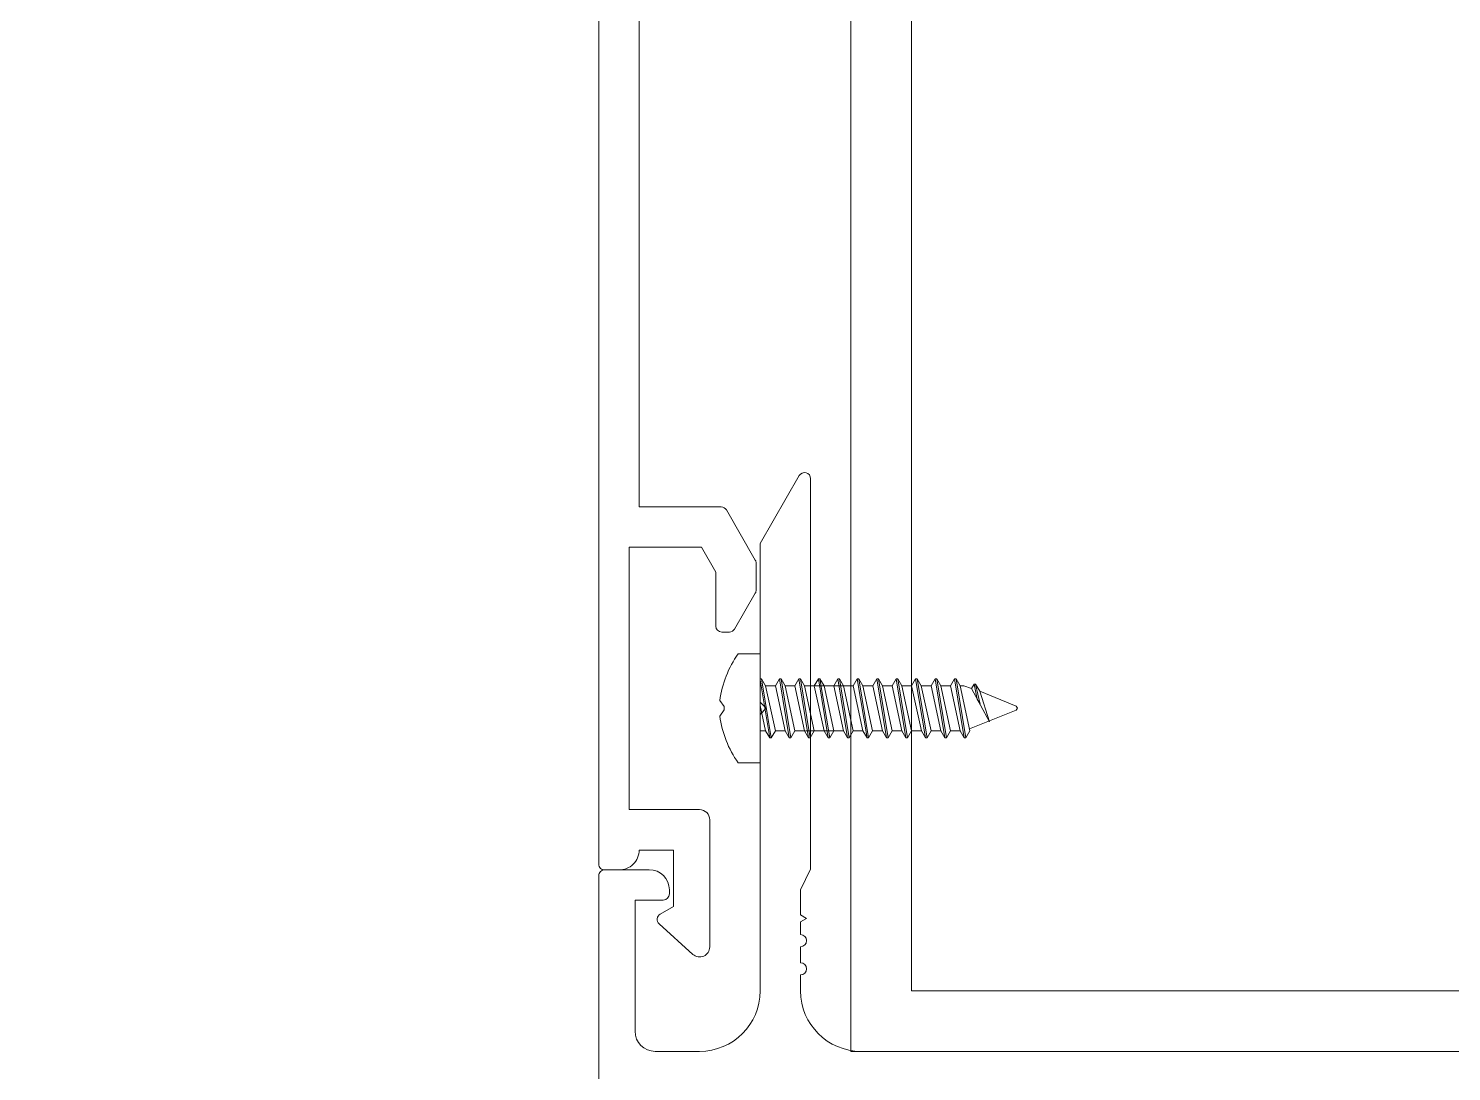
# Model space of a CAD drawing. Extents: x -2749 to 23780, y -1311 to 8245.
# Drawn here: x 9728.09 to 9735.14, y 328.49 to 333.66 of the extents above; entities that cross this region are included whole.
import ezdxf

# ---------------------------------------------------------------- set-up
doc = ezdxf.new("R2010")
doc.units = 0
doc.header["$MEASUREMENT"] = 0
doc.linetypes.add('DOT2', pattern=[0.125, 0, -0.125])
doc.linetypes.add('HIDDEN', pattern=[0.375, 0.25, -0.125])
for name, color, linetype, lineweight in [('06D', 9, 'Continuous', 9), ('10', 9, 'Continuous', 9), ('20', 9, 'DOT2', 9), ('40', 9, 'Continuous', 9)]:
    doc.layers.add(name, color=color, linetype=linetype, lineweight=lineweight)

# ---------------------------------------------------------------- blocks, each defined once
blk = doc.blocks.new('*U508')
at = {"layer": '10'}
for p, q in [((-2.559022459443269, -14.43459761733265), (-2.450000039438066, -14.43459761733265)), ((-2.450000039438066, -14.97579761732413), (-2.450000039438066, -14.43459761733265)), ((-2.443013996195134, -14.55865602082667), (-2.450000579336858, -14.55865602082667)), ((-2.402781799655542, -14.85173914253391), (-2.450000068692645, -14.56477674680445)), ((-2.443013996195134, -14.55865602082667), (-2.394788408237957, -14.85173914253391)), ((-2.423016321478883, -14.59329333794994), (-2.443013996195134, -14.55865602082667)), ((-2.374554710708537, -14.59329333794994), (-2.423016321478883, -14.59329333794994)), ((-2.374790855639332, -14.81710182541064), (-2.423016321478883, -14.59329333794994)), ((-2.35455691387466, -14.55865602082667), (-2.374554710708537, -14.59329333794994)), ((-2.374554588591138, -14.59329333794994), (-2.32632912275136, -14.81710182541064)), ((-2.346563705633172, -14.55865602082667), (-2.35455691387466, -14.55865602082667)), ((-2.306331509093581, -14.85173914253391), (-2.35455691387466, -14.55865602082667)), ((-2.326566030917376, -14.59329333794994), (-2.346563705633172, -14.55865602082667)), ((-2.346563705633172, -14.55865602082667), (-2.298338117675996, -14.85173914253391)), ((-2.27810438961734, -14.59329333794994), (-2.326566030917376, -14.59329333794994)), ((-2.278340565077371, -14.81710182541064), (-2.326566030917376, -14.59329333794994)), ((-2.258106592783462, -14.55865602082667), (-2.27810438961734, -14.59329333794994)), ((-2.278104267499941, -14.59329333794994), (-2.229878801660163, -14.81710182541064)), ((-2.25011338454243, -14.55865602082667), (-2.258106592783462, -14.55865602082667)), ((-2.209881188002384, -14.85173914253391), (-2.258106592783462, -14.55865602082667)), ((-2.230115709826179, -14.59329333794994), (-2.25011338454243, -14.55865602082667)), ((-2.25011338454243, -14.55865602082667), (-2.201887796585253, -14.85173914253391)), ((-2.181890243986629, -14.81710182541064), (-2.230115709826179, -14.59329333794994)), ((-2.181654068526597, -14.59329333794994), (-2.230115709826634, -14.59329333794994)), ((-2.16165627169272, -14.55865602082667), (-2.181654068526597, -14.59329333794994)), ((-2.181653946409198, -14.59329333794994), (-2.133428480569421, -14.81710182541064)), ((-2.177215067642748, -14.59329333794994), (-1.988752876814544, -14.59329333795085)), ((-2.15366306345146, -14.55865602082667), (-2.16165627169272, -14.55865602082667)), ((-2.113430866911642, -14.85173914253391), (-2.16165627169272, -14.55865602082667)), ((-2.133665388735437, -14.59329333794994), (-2.15366306345146, -14.55865602082667)), ((-2.15366306345146, -14.55865602082667), (-2.105437475494511, -14.85173914253391)), ((-2.085439922895659, -14.81710182541064), (-2.133665388735437, -14.59329333794994)), ((-2.085203747435855, -14.59329333794994), (-2.133665388735892, -14.59329333794994)), ((-2.06520595060175, -14.55865602082667), (-2.085203747435855, -14.59329333794994)), ((-2.085203625318229, -14.59329333794994), (-2.036978159478678, -14.81710182541064)), ((-2.057212742360718, -14.55865602082667), (-2.06520595060175, -14.55865602082667)), ((-2.016980545820899, -14.85173914253391), (-2.06520595060175, -14.55865602082667)), ((-2.037215067644694, -14.59329333794994), (-2.057212742360718, -14.55865602082667)), ((-2.057212742360718, -14.55865602082667), (-2.008987154403541, -14.85173914253391)), ((-1.988989601804917, -14.81710182541064), (-2.037215067644694, -14.59329333794994)), ((-1.968755202098293, -14.55865602082667), (-1.988752876814544, -14.59329333795085)), ((-1.988752876814544, -14.59329333795085), (-1.940527288857367, -14.81710182541064)), ((-1.968755202098293, -14.55865602082667), (-1.960761810680708, -14.55865602082667)), ((-1.920529675200043, -14.85173914253391), (-1.968755202098293, -14.55865602082667)), ((-1.940764197022929, -14.59329333794994), (-1.960761810680708, -14.55865602082667)), ((-1.960761810680708, -14.55865602082667), (-1.912536405899857, -14.85173914253391)), ((-1.892302555723347, -14.59329333794994), (-1.940764197022929, -14.59329333794994)), ((-1.892538731183378, -14.81710182541064), (-1.940764197022929, -14.59329333794994)), ((-1.872304819948169, -14.55865602082667), (-1.892302555723347, -14.59329333794994)), ((-1.892302433605493, -14.59329333794994), (-1.84407702882487, -14.81710182541064)), ((-1.824079354108391, -14.85173914253391), (-1.872304819948169, -14.55865602082667)), ((-1.86431155064821, -14.55865602082667), (-1.872304819948169, -14.55865602082667)), ((-1.86431155064821, -14.55865602082667), (-1.816085962690806, -14.85173914253391)), ((-1.844313875931732, -14.59329333794994), (-1.86431155064821, -14.55865602082667)), ((-1.796088410091726, -14.81710182541064), (-1.844313875931732, -14.59329333794994)), ((-1.795852234631468, -14.59329333794994), (-1.844313875931732, -14.59329333794994)), ((-1.775854559915671, -14.55865602082667), (-1.795852234631922, -14.59329333795085)), ((-1.795852234631922, -14.59329333795085), (-1.747626646674746, -14.81710182541064)), ((-1.775854559915671, -14.55865602082667), (-1.767861168498086, -14.55865602082667)), ((-1.727629033017194, -14.85173914253391), (-1.775854559915671, -14.55865602082667)), ((-1.747863554840535, -14.59329333794994), (-1.767861168498086, -14.55865602082667)), ((-1.767861168498086, -14.55865602082667), (-1.719635763717008, -14.85173914253391)), ((-1.747863554840535, -14.59329333794994), (-1.699401364011293, -14.59329333795085)), ((-1.699638089000984, -14.81710182541064), (-1.747863554840535, -14.59329333794994)), ((-1.679403689295043, -14.55865602082667), (-1.699401364011293, -14.59329333795085)), ((-1.699401364011293, -14.59329333795085), (-1.651175776054344, -14.81710182541064)), ((-1.631178162396565, -14.85173914253391), (-1.679403689295043, -14.55865602082667)), ((-1.679403689295043, -14.55865602082667), (-1.671410297877912, -14.55865602082667)), ((-1.671410297877912, -14.55865602082667), (-1.623184893096606, -14.85173914253391)), ((-1.651412684220133, -14.59329333794994), (-1.671410297877912, -14.55865602082667)), ((-1.603187218380355, -14.81710182541064), (-1.651412684220133, -14.59329333794994)), ((-1.602950798685071, -14.59329333794994), (-1.651412684220133, -14.59329333794994)), ((-1.582953062909894, -14.55865602082667), (-1.602950798685071, -14.59329333794994)), ((-1.602950676567218, -14.59329333794994), (-1.55472514966874, -14.81710182541064)), ((-1.534727474952717, -14.85173914253391), (-1.582953062909894, -14.55865602082667)), ((-1.582953062909894, -14.55865602082667), (-1.574959793609707, -14.55865602082667)), ((-1.574959793609707, -14.55865602082667), (-1.526734327770384, -14.85173914253391)), ((-1.554962118893456, -14.59329333794994), (-1.574959793609707, -14.55865602082667)), ((-1.506736653053906, -14.81710182541064), (-1.554962118893456, -14.59329333794994)), ((-1.506500233358622, -14.59329333794994), (-1.554962118893456, -14.59329333794994)), ((-1.486501886995085, -14.55865602082667), (-1.506500233358622, -14.59329333794994)), ((-1.438276543273389, -14.85173914253391), (-1.486501886995085, -14.55865602082667)), ((-1.478509228283257, -14.55865602082667), (-1.486501886995085, -14.55865602082667)), ((-1.478509228283257, -14.55865602082667), (-1.430283640326308, -14.85173914253391)), ((-1.458511126155428, -14.59329333794994), (-1.478509228283257, -14.55865602082667)), ((-1.410286026668529, -14.81710182541064), (-1.458511126155428, -14.59329333794994)), ((-1.440941210608855, -14.59329333794994), (-1.458511126155428, -14.59329333794994)), ((-1.401988928751791, -14.60691403101009), (-1.440941210608855, -14.59329333794994)), ((-1.390051443786489, -14.58623811508096), (-1.401988928751791, -14.60691403101009)), ((-1.374102700587229, -14.65934382302657), (-1.390051443786489, -14.58623811508096)), ((-1.382058357662856, -14.58623811508096), (-1.390051443786489, -14.58623811508096)), ((-1.362060682946378, -14.62087329514634), (-1.382058357662856, -14.58623811508096)), ((-1.382058357662856, -14.58623811508096), (-1.360550637625294, -14.68482409001535)), ((-1.401988928751791, -14.60691403101009), (-1.313834850753949, -14.77265785351938)), ((-1.360550637625294, -14.68482409001535), (-1.374102700587229, -14.65934382302657)), ((-1.313834850753949, -14.77265785351938), (-1.362060682946378, -14.62087329514634)), ((-1.182124656957114, -14.69513753286992), (-1.362060682946378, -14.62087329514634)), ((-2.450000042443036, -14.69077421556358), (-2.422779413313094, -14.81710182541064)), ((-1.412433770155814, -14.80713330374965), (-1.182124656957114, -14.71525763049158)), ((-1.174984928701007, -14.70519758168029), (-1.182124656957114, -14.69513753286992)), ((-1.182124656957114, -14.71525763049158), (-1.174984928701007, -14.70519758168029)), ((-1.410286026668529, -14.81710182541064), (-1.412433770155814, -14.80713330374965)), ((-2.422779230136768, -14.81710182541064), (-2.450000016124988, -14.81710183108134)), ((-2.422779413313094, -14.81710182541064), (-2.402781799655542, -14.85173914253391)), ((-2.422779230136768, -14.81710182541064), (-2.402781799655542, -14.85173914253391)), ((-2.402781799655542, -14.85173914253391), (-2.394788408237957, -14.85173914253391)), ((-2.394788408237957, -14.85173914253391), (-2.374790855639332, -14.81710182541064)), ((-2.326329231826832, -14.81710131920408), (-2.374790563385488, -14.81710131920408)), ((-2.32632912275136, -14.81710182541064), (-2.306331509093581, -14.85173914253391)), ((-2.326328939574807, -14.81710182541064), (-2.306331509093581, -14.85173914253391)), ((-2.306331509093581, -14.85173914253391), (-2.298338117675996, -14.85173914253391)), ((-2.298338117675996, -14.85173914253391), (-2.278340565077371, -14.81710182541064)), ((-2.278340565077371, -14.81710182541064), (-2.22987861848361, -14.81710182541064)), ((-2.229878801660163, -14.81710182541064), (-2.209881188002384, -14.85173914253391)), ((-2.22987861848361, -14.81710182541064), (-2.209881188002384, -14.85173914253391)), ((-2.036978159477996, -14.81710182541064), (-2.225439922894167, -14.81710182541064)), ((-2.209881188002384, -14.85173914253391), (-2.201887796585253, -14.85173914253391)), ((-2.201887796585253, -14.85173914253391), (-2.181890243986629, -14.81710182541064)), ((-2.181890243986629, -14.81710182541064), (-2.133428297392867, -14.81710182541064)), ((-2.181890243986629, -14.81710182541064), (-2.133428297392867, -14.81710182541064)), ((-2.133428480569421, -14.81710182541064), (-2.113430866911642, -14.85173914253391)), ((-2.133428297392867, -14.81710182541064), (-2.113430866911642, -14.85173914253391)), ((-2.113430866911642, -14.85173914253391), (-2.105437475494511, -14.85173914253391)), ((-2.105437475494511, -14.85173914253391), (-2.085439922895659, -14.81710182541064)), ((-2.085439922895659, -14.81710182541064), (-2.036977976302125, -14.81710182541064)), ((-2.085439922895659, -14.81710182541064), (-2.036977976302125, -14.81710182541064)), ((-2.036978159478678, -14.81710182541064), (-2.016980545820899, -14.85173914253391)), ((-2.036977976302125, -14.81710182541064), (-2.016980545820899, -14.85173914253391)), ((-2.016980545820899, -14.85173914253391), (-2.008987154403541, -14.85173914253391)), ((-2.008987154403541, -14.85173914253391), (-1.988989601804917, -14.81710182541064)), ((-1.98898960180378, -14.81710182541064), (-1.940527410974766, -14.81710182541064)), ((-1.988989601804917, -14.81710182541064), (-1.940527655211155, -14.81710182541064)), ((-1.940527410974766, -14.81710182541064), (-1.920529675200043, -14.85173914253391)), ((-1.940527288857367, -14.81710182541064), (-1.920529675200043, -14.85173914253391)), ((-1.920529675200043, -14.85173914253391), (-1.912536405899857, -14.85173914253391)), ((-1.912536405899857, -14.85173914253391), (-1.892538731183378, -14.81710182541064)), ((-1.892538731183378, -14.81710182541064), (-1.844076784589617, -14.81710182541064)), ((-1.84407702882487, -14.81710182541064), (-1.824079354108391, -14.85173914253391)), ((-1.844076784589617, -14.81710182541064), (-1.824079354108391, -14.85173914253391)), ((-1.824079354108391, -14.85173914253391), (-1.816085962690806, -14.85173914253391)), ((-1.816085962690806, -14.85173914253391), (-1.796088410091726, -14.81710182541064)), ((-1.747626646674746, -14.81710182541064), (-1.796088410091726, -14.81710182541064)), ((-1.747626768792144, -14.81710182541064), (-1.727629033017194, -14.85173914253391)), ((-1.747626646674746, -14.81710182541064), (-1.727629033017194, -14.85173914253391)), ((-1.727629033017194, -14.85173914253391), (-1.719635763717008, -14.85173914253391)), ((-1.719635763717008, -14.85173914253391), (-1.699638089000984, -14.81710182541064)), ((-1.699638089000984, -14.81710182541064), (-1.65117589817197, -14.81710182541064)), ((-1.65117589817197, -14.81710182541064), (-1.631178162396565, -14.85173914253391)), ((-1.651175776054344, -14.81710182541064), (-1.631178162396565, -14.85173914253391)), ((-1.631178162396565, -14.85173914253391), (-1.623184893096606, -14.85173914253391)), ((-1.623184893096606, -14.85173914253391), (-1.603187218380355, -14.81710182541064)), ((-1.603187218380355, -14.81710182541064), (-1.554725332845521, -14.81710182541064)), ((-1.554725332845521, -14.81710182541064), (-1.534727474952717, -14.85173914253391)), ((-1.55472514966874, -14.81710182541064), (-1.534727474952717, -14.85173914253391)), ((-1.534727474952717, -14.85173914253391), (-1.526734327770384, -14.85173914253391)), ((-1.526734327770384, -14.85173914253391), (-1.506736653053906, -14.81710182541064)), ((-1.506736653053906, -14.81710182541064), (-1.458274706460144, -14.81710182541064)), ((-1.458274706460144, -14.81710182541064), (-1.438276543273389, -14.85173914253391)), ((-1.438276543273389, -14.85173914253391), (-1.430283640326308, -14.85173914253391)), ((-1.430283640326308, -14.85173914253391), (-1.410286026668529, -14.81710182541064)), ((-2.559022459443269, -14.97579761732413), (-2.450000039438066, -14.97579761732413))]:
    blk.add_line(p, q, dxfattribs=at)
for points in [[(-3.250000000022566, -0.3000000000020009), (-3.250000000022566, -15.47743854311375, 0.4700431714390087), (-3.220000000018274, -15.50519760309089), (-3.150000000024022, -15.50519760309089, 0.4303272441157734), (-3.050000000013767, -15.40743854311313), (-2.88000000002097, -15.40743854311313), (-2.88000000002097, -15.68743854311378), (-2.945000000022275, -15.72496631061222, 0.5081417899848629), (-2.950171738028473, -15.77315295001699), (-2.783619563369086, -15.92444833858644, 0.6509713219855064), (-2.70000000001886, -15.8874385431136), (-2.70000000001886, -15.25743854310985, 0.4142135623730951), (-2.750000000018133, -15.20743854311331), (-3.100000000024748, -15.20743854311331), (-3.100000000024748, -13.90743854310312), (-2.741354626528561, -13.90743854310312), (-2.670000000014681, -14.03102838159248), (-2.670000000014681, -14.29743854310254, 0.4142135623729841), (-2.640000000022098, -14.32743854310684), (-2.602790561932408, -14.32743854310684, 0.2679491924310548), (-2.576809799819955, -14.31243854310469), (-2.474019237897607, -14.13440006733435, 0.1316524975873909), (-2.470000000017591, -14.11940006733221), (-2.470000000017591, -13.9854770188831, 0.1316524975873767), (-2.474019237909317, -13.97047701888186), (-2.617224318658998, -13.72243854309909, 0.2679491924311388), (-2.643205080771565, -13.70743854310331), (-3.050000000013767, -13.70743854310331), (-3.050000000013767, -0.4000000000032742, -0.4142135623730951)], [(-3.250000000022566, -16.60519760310126), (-3.250000000022566, -15.53519760308972, -0.4142135623733171), (-3.220000000018274, -15.50519760309089), (-3.000000000014495, -15.50519760309089, -0.4142135623730951), (-2.90000000001595, -15.60519760309307), (-2.90000000001595, -15.62519760309351, -0.414213562372651), (-2.930000000020243, -15.65519760309235), (-3.070000000020456, -15.65519760309235), (-3.070000000020456, -16.30519760309744, 0.4142135623730951), (-2.970000000021912, -16.40519760309871), (-2.750000000018133, -16.40519760309871, 0.4142135623730506), (-2.450000000010902, -16.10519760309671), (-2.450000000010902, -14.73519760308409), (-2.420000000018319, -14.70519760308525), (-2.450000000010902, -14.67519760308732), (-2.450000000010902, -13.88821030498002), (-2.255980762131287, -13.55215912730637, -0.7673269879793868), (-2.20000000001454, -13.56715912730487), (-2.20000000001454, -15.50272809544003), (-2.250000000013812, -15.60519760309307), (-2.250000000013812, -15.72930506415014), (-2.220000000021229, -15.74662557222564), (-2.250000000013812, -15.76394608030205), (-2.250000000013812, -15.82662557222647, -0.9999999999999998), (-2.250000000013812, -15.88662557222597), (-2.250000000013812, -15.9666255722268, -0.9999999999999998), (-2.250000000013812, -16.02662557222902), (-2.250000000013812, -16.10519760309671, 0.4142135623730951), (-1.950000000018178, -16.40519760309871), (5.68e-14, -16.40519760309871), (1.950000000018178, -16.40519760309871, 0.4142135623730951)]]:
    blk.add_lwpolyline(points, format="xyb", dxfattribs=at)
for points in [[(-1.999999999970839, -10.40519760320785), (1.999999999970953, -10.40519760320785), (1.999999999970953, -16.40519760312054), (-1.999999999970839, -16.40519760312054)], [(-1.699999999979638, -10.70519760320348), (1.699999999972362, -10.70519760320348), (1.699999999972362, -16.10519760312581), (-1.699999999979638, -16.10519760312581)]]:
    blk.add_lwpolyline(points, close=True, dxfattribs=at)
for points in [[(-1.506500233358622, -14.59329333794994), (-1.458274706460144, -14.81710182541064)], [(-2.649970066122762, -14.6669537871212), (-2.627767625166882, -14.69694761732899), (-2.627767625166882, -14.71344761732871), (-2.649970066122762, -14.74344144753558)]]:
    blk.add_lwpolyline(points, dxfattribs=at)
for centre, radius, start, end in [((-2.133865798087811, -14.73498735640169), 0.5205690943891569, 144.7573058598477, 172.490489638061), ((-2.133865798087811, -14.6754078782551), 0.5205690943891572, 187.5095103619389, 215.2426941401523)]:
    blk.add_arc(centre, radius, start, end, dxfattribs=at)
blk = doc.blocks.new('1.KAT PLANI')
at = {"layer": '40'}
blk.add_arc((10707.49999999946, -149.0270267696686), 1144.785650062246, 90, 155.5690810789702, dxfattribs=at)
at = {"layer": '10'}
blk.add_blockref('*U508', (9734.166666665013, 345.0000000046566), dxfattribs=at)

msp = doc.modelspace()

# ---------------------------------------------------------------- linework, layer by layer
at = {"layer": '20', "linetype": 'HIDDEN'}
msp.add_arc((10707.49999999948, -149.0270267696615), 1144.785650062246, 90, 155.5690810793081, dxfattribs=at)

# ---------------------------------------------------------------- block references
at = {"layer": '06D'}
msp.add_blockref('1.KAT PLANI', (8.822098607197404e-11, 0), dxfattribs=at)

doc.saveas('drawing.dxf')
